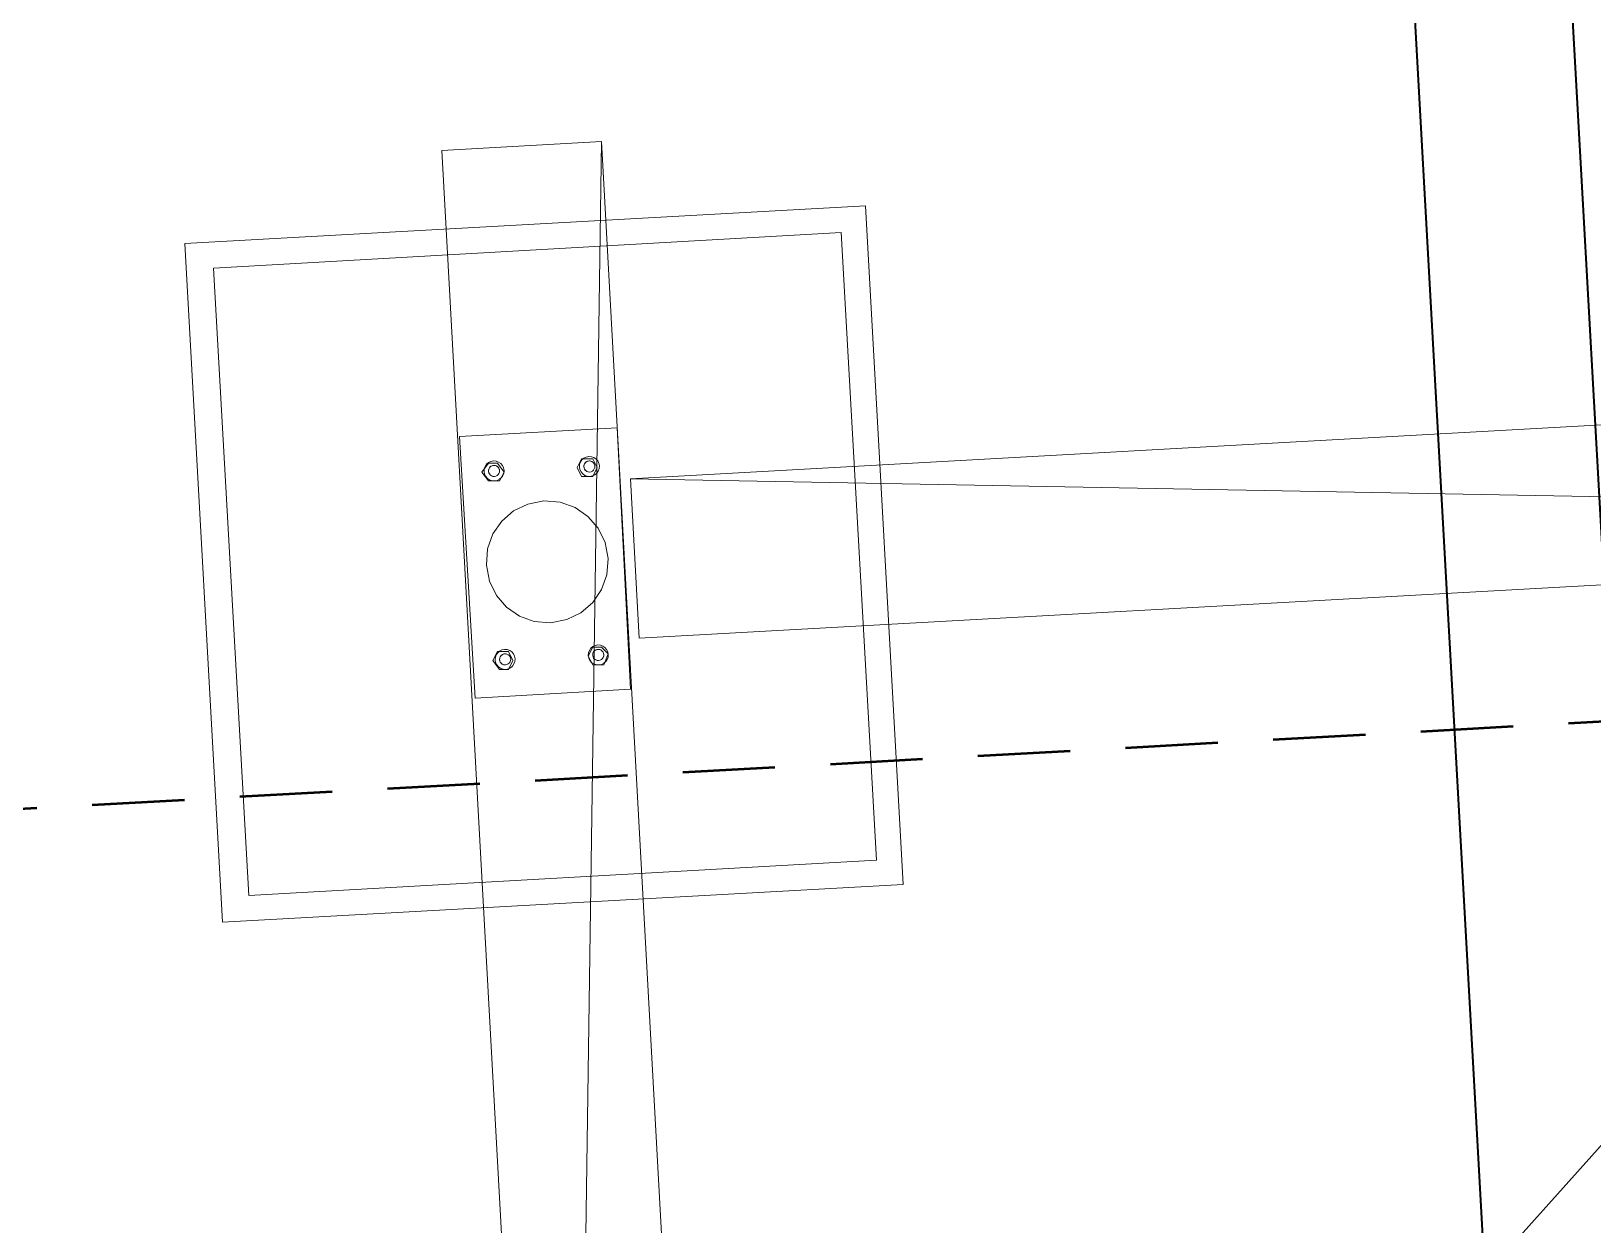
# Paper-space layout '01 Roof Support Layout' of a CAD drawing. Header units: millimetres. Extents: x 5 to 415, y 5 to 292.
# Drawn here: x 105.19 to 147.44, y 107.69 to 139.99 of the extents above; entities that cross this region are included whole.
import ezdxf

# ---------------------------------------------------------------- set-up
doc = ezdxf.new("R2010")
doc.units = ezdxf.units.MM
doc.linetypes.add('DASHED_REVIEW', pattern=[4, 2.5, -1.5])
for name, color, linetype in [('EMBEDDED_BEAMS', 7, 'Continuous'), ('EXISTING', 7, 'Continuous'), ('ROOF_MEMBERS', 7, 'Continuous')]:
    doc.layers.add(name, color=color, linetype=linetype)

# ---------------------------------------------------------------- blocks, each defined once
blk = doc.blocks.new('SHEET_01')
at = {"layer": 'EMBEDDED_BEAMS', "color": 7, "linetype": 'DASHED_REVIEW', "lineweight": 50}
blk.add_line((86.87, 117.95), (263.75, 127.73), dxfattribs=at)
at = {"layer": 'EXISTING', "color": 254, "linetype": 'Continuous', "lineweight": 13}
for p, q in [((120.62, 137), (116.3, 136.76)), ((116.3, 136.76), (120.62, 137)), ((119.72, 74.48), (120.62, 137)), ((120.62, 137), (124.04, 74.72)), ((116.3, 136.76), (119.72, 74.48)), ((119.72, 74.48), (116.3, 136.76)), ((109.34, 134.24), (127.76, 135.26)), ((127.76, 135.26), (128.78, 116.9)), ((110.12, 133.58), (127.1, 134.54)), ((127.1, 134.54), (128.06, 117.56)), ((110.36, 115.88), (109.34, 134.24)), ((111.08, 116.6), (110.12, 133.58)), ((179.78, 131.12), (121.4, 127.88)), ((121.4, 127.88), (179.78, 131.12)), ((116.78, 129.02), (121.04, 129.26)), ((117.2, 121.94), (116.78, 129.02)), ((121.04, 129.26), (121.4, 122.18)), ((120.204, 128.466), (120.141, 128.435)), ((120.275, 128.48), (120.204, 128.466)), ((120.347, 128.474), (120.275, 128.48)), ((120.413, 128.45), (120.347, 128.474)), ((120.47, 128.411), (120.413, 128.45)), ((117.56, 128.3), (117.38, 128.06)), ((117.38, 128.06), (117.56, 127.82)), ((117.446, 128.147), (117.44, 128.075)), ((117.44, 128.075), (117.454, 128.004)), ((117.47, 128.213), (117.446, 128.147)), ((117.509, 128.27), (117.47, 128.213)), ((117.561, 128.315), (117.509, 128.27)), ((117.8, 128.3), (117.56, 128.3)), ((117.566, 128.133), (117.56, 128.094)), ((117.563, 128.122), (117.56, 128.082)), ((117.56, 128.094), (117.564, 128.055)), ((117.56, 128.082), (117.568, 128.042)), ((117.624, 128.346), (117.561, 128.315)), ((117.576, 128.158), (117.563, 128.122)), ((117.564, 128.055), (117.578, 128.019)), ((117.583, 128.17), (117.566, 128.133)), ((117.568, 128.042), (117.585, 128.007)), ((117.598, 128.19), (117.576, 128.158)), ((117.578, 128.019), (117.6, 127.988)), ((117.608, 128.2), (117.583, 128.17)), ((117.627, 128.215), (117.598, 128.19)), ((117.639, 128.222), (117.608, 128.2)), ((117.695, 128.36), (117.624, 128.346)), ((117.662, 128.232), (117.627, 128.215)), ((117.675, 128.236), (117.639, 128.222)), ((117.702, 128.24), (117.662, 128.232)), ((117.714, 128.24), (117.675, 128.236)), ((117.767, 128.354), (117.695, 128.36)), ((117.742, 128.237), (117.702, 128.24)), ((117.753, 128.234), (117.714, 128.24)), ((117.778, 128.224), (117.742, 128.237)), ((117.79, 128.217), (117.753, 128.234)), ((117.833, 128.33), (117.767, 128.354)), ((117.81, 128.202), (117.778, 128.224)), ((117.82, 128.192), (117.79, 128.217)), ((117.8, 128.3), (117.98, 128.06)), ((117.835, 128.173), (117.81, 128.202)), ((117.842, 128.161), (117.82, 128.192)), ((117.822, 127.99), (117.844, 128.022)), ((117.89, 128.291), (117.833, 128.33)), ((117.852, 128.138), (117.835, 128.173)), ((117.856, 128.125), (117.842, 128.161)), ((117.844, 128.022), (117.857, 128.058)), ((117.86, 128.098), (117.852, 128.138)), ((117.854, 128.047), (117.86, 128.086)), ((117.86, 128.086), (117.856, 128.125)), ((117.857, 128.058), (117.86, 128.098)), ((117.98, 128.06), (117.86, 127.82)), ((117.935, 128.239), (117.89, 128.291)), ((117.966, 128.176), (117.935, 128.239)), ((117.95, 127.967), (117.974, 128.033)), ((117.98, 128.105), (117.966, 128.176)), ((117.974, 128.033), (117.98, 128.105)), ((120.08, 128.42), (119.96, 128.18)), ((119.96, 128.18), (120.08, 127.94)), ((120.026, 128.267), (120.02, 128.195)), ((120.02, 128.195), (120.034, 128.124)), ((120.05, 128.333), (120.026, 128.267)), ((120.034, 128.124), (120.065, 128.061)), ((120.089, 128.39), (120.05, 128.333)), ((120.065, 128.061), (120.11, 128.009)), ((120.38, 128.42), (120.08, 128.42)), ((120.141, 128.435), (120.089, 128.39)), ((120.146, 128.253), (120.14, 128.214)), ((120.143, 128.242), (120.14, 128.202)), ((120.14, 128.214), (120.144, 128.175)), ((120.14, 128.202), (120.148, 128.162)), ((120.156, 128.278), (120.143, 128.242)), ((120.144, 128.175), (120.158, 128.139)), ((120.163, 128.29), (120.146, 128.253)), ((120.148, 128.162), (120.165, 128.127)), ((120.178, 128.31), (120.156, 128.278)), ((120.158, 128.139), (120.18, 128.108)), ((120.188, 128.32), (120.163, 128.29)), ((120.165, 128.127), (120.19, 128.098)), ((120.207, 128.335), (120.178, 128.31)), ((120.18, 128.108), (120.21, 128.083)), ((120.219, 128.342), (120.188, 128.32)), ((120.19, 128.098), (120.222, 128.076)), ((120.242, 128.352), (120.207, 128.335)), ((120.21, 128.083), (120.247, 128.066)), ((120.255, 128.356), (120.219, 128.342)), ((120.222, 128.076), (120.258, 128.063)), ((120.282, 128.36), (120.242, 128.352)), ((120.294, 128.36), (120.255, 128.356)), ((120.258, 128.063), (120.298, 128.06)), ((120.322, 128.357), (120.282, 128.36)), ((120.333, 128.354), (120.294, 128.36)), ((120.298, 128.06), (120.338, 128.068)), ((120.358, 128.344), (120.322, 128.357)), ((120.37, 128.337), (120.333, 128.354)), ((120.338, 128.068), (120.373, 128.085)), ((120.39, 128.322), (120.358, 128.344)), ((120.4, 128.312), (120.37, 128.337)), ((120.373, 128.085), (120.402, 128.11)), ((120.38, 128.42), (120.5, 128.18)), ((120.5, 128.18), (120.38, 127.94)), ((120.415, 128.293), (120.39, 128.322)), ((120.422, 128.281), (120.4, 128.312)), ((120.402, 128.11), (120.423, 128.142)), ((120.432, 128.258), (120.415, 128.293)), ((120.436, 128.245), (120.422, 128.281)), ((120.423, 128.142), (120.437, 128.178)), ((120.44, 128.218), (120.432, 128.258)), ((120.434, 128.167), (120.44, 128.206)), ((120.44, 128.206), (120.436, 128.245)), ((120.437, 128.178), (120.44, 128.218)), ((120.439, 127.985), (120.491, 128.03)), ((120.515, 128.359), (120.47, 128.411)), ((120.491, 128.03), (120.53, 128.087)), ((120.546, 128.296), (120.515, 128.359)), ((120.53, 128.087), (120.554, 128.153)), ((120.56, 128.225), (120.546, 128.296)), ((120.554, 128.153), (120.56, 128.225)), ((117.454, 128.004), (117.485, 127.941)), ((117.485, 127.941), (117.53, 127.889)), ((117.53, 127.889), (117.587, 127.85)), ((117.86, 127.82), (117.56, 127.82)), ((117.585, 128.007), (117.61, 127.978)), ((117.587, 127.85), (117.653, 127.826)), ((117.6, 127.988), (117.63, 127.963)), ((117.61, 127.978), (117.642, 127.956)), ((117.63, 127.963), (117.667, 127.946)), ((117.642, 127.956), (117.678, 127.943)), ((117.653, 127.826), (117.725, 127.82)), ((117.678, 127.943), (117.718, 127.94)), ((117.718, 127.94), (117.758, 127.948)), ((117.725, 127.82), (117.796, 127.834)), ((117.758, 127.948), (117.793, 127.965)), ((117.793, 127.965), (117.822, 127.99)), ((117.796, 127.834), (117.859, 127.865)), ((117.859, 127.865), (117.911, 127.91)), ((117.911, 127.91), (117.95, 127.967)), ((120.38, 127.94), (120.08, 127.94)), ((120.11, 128.009), (120.167, 127.97)), ((120.167, 127.97), (120.233, 127.946)), ((120.233, 127.946), (120.305, 127.94)), ((120.305, 127.94), (120.376, 127.954)), ((120.376, 127.954), (120.439, 127.985)), ((121.64, 123.56), (121.4, 127.88)), ((121.4, 127.88), (180.02, 126.8)), ((118.624, 127.194), (118.24, 127.006)), ((119.059, 127.277), (118.624, 127.194)), ((119.5, 127.243), (119.059, 127.277)), ((119.903, 127.099), (119.5, 127.243)), ((118.24, 127.006), (117.92, 126.73)), ((120.25, 126.86), (119.903, 127.099)), ((120.526, 126.54), (120.25, 126.86)), ((180.02, 126.8), (121.64, 123.56)), ((117.681, 126.383), (117.537, 125.98)), ((117.92, 126.73), (117.681, 126.383)), ((120.714, 126.156), (120.526, 126.54)), ((117.537, 125.98), (117.503, 125.539)), ((120.797, 125.721), (120.714, 126.156)), ((117.503, 125.539), (117.586, 125.104)), ((120.763, 125.28), (120.797, 125.721)), ((161.66, 125.48), (123.86, 83.24)), ((123.86, 83.24), (161.66, 125.48)), ((117.586, 125.104), (117.774, 124.72)), ((120.619, 124.877), (120.763, 125.28)), ((117.774, 124.72), (118.05, 124.4)), ((120.38, 124.53), (120.619, 124.877)), ((118.05, 124.4), (118.397, 124.161)), ((119.676, 124.066), (120.06, 124.254)), ((120.06, 124.254), (120.38, 124.53)), ((118.397, 124.161), (118.8, 124.017)), ((118.8, 124.017), (119.241, 123.983)), ((119.241, 123.983), (119.676, 124.066)), ((120.515, 123.38), (120.444, 123.366)), ((120.587, 123.374), (120.515, 123.38)), ((120.653, 123.35), (120.587, 123.374)), ((117.8, 123.2), (117.68, 122.96)), ((117.68, 122.96), (117.86, 122.72)), ((117.746, 123.047), (117.74, 122.975)), ((117.74, 122.975), (117.754, 122.904)), ((117.77, 123.113), (117.746, 123.047)), ((117.809, 123.17), (117.77, 123.113)), ((118.1, 123.2), (117.8, 123.2)), ((117.861, 123.215), (117.809, 123.17)), ((117.866, 123.033), (117.86, 122.994)), ((117.863, 123.022), (117.86, 122.982)), ((117.86, 122.994), (117.864, 122.955)), ((117.86, 122.982), (117.868, 122.942)), ((117.924, 123.246), (117.861, 123.215)), ((117.876, 123.058), (117.863, 123.022)), ((117.864, 122.955), (117.878, 122.919)), ((117.883, 123.07), (117.866, 123.033)), ((117.898, 123.09), (117.876, 123.058)), ((117.908, 123.1), (117.883, 123.07)), ((117.927, 123.115), (117.898, 123.09)), ((117.939, 123.122), (117.908, 123.1)), ((117.995, 123.26), (117.924, 123.246)), ((117.962, 123.132), (117.927, 123.115)), ((117.975, 123.136), (117.939, 123.122)), ((118.002, 123.14), (117.962, 123.132)), ((118.014, 123.14), (117.975, 123.136)), ((118.067, 123.254), (117.995, 123.26)), ((118.042, 123.137), (118.002, 123.14)), ((118.053, 123.134), (118.014, 123.14)), ((118.078, 123.124), (118.042, 123.137)), ((118.09, 123.117), (118.053, 123.134)), ((118.133, 123.23), (118.067, 123.254)), ((118.11, 123.102), (118.078, 123.124)), ((118.12, 123.092), (118.09, 123.117)), ((118.1, 123.2), (118.22, 122.96)), ((118.22, 122.96), (118.1, 122.72)), ((118.135, 123.073), (118.11, 123.102)), ((118.142, 123.061), (118.12, 123.092)), ((118.19, 123.191), (118.133, 123.23)), ((118.152, 123.038), (118.135, 123.073)), ((118.156, 123.025), (118.142, 123.061)), ((118.143, 122.922), (118.157, 122.958)), ((118.16, 122.998), (118.152, 123.038)), ((118.154, 122.947), (118.16, 122.986)), ((118.16, 122.986), (118.156, 123.025)), ((118.157, 122.958), (118.16, 122.998)), ((118.235, 123.139), (118.19, 123.191)), ((118.266, 123.076), (118.235, 123.139)), ((118.28, 123.005), (118.266, 123.076)), ((118.274, 122.933), (118.28, 123.005)), ((120.38, 123.32), (120.26, 123.08)), ((120.266, 123.167), (120.26, 123.095)), ((120.26, 123.095), (120.274, 123.024)), ((120.26, 123.08), (120.38, 122.84)), ((120.29, 123.233), (120.266, 123.167)), ((120.274, 123.024), (120.305, 122.961)), ((120.329, 123.29), (120.29, 123.233)), ((120.305, 122.961), (120.35, 122.909)), ((120.381, 123.335), (120.329, 123.29)), ((120.62, 123.32), (120.38, 123.32)), ((120.386, 123.153), (120.38, 123.114)), ((120.383, 123.142), (120.38, 123.102)), ((120.38, 123.114), (120.384, 123.075)), ((120.38, 123.102), (120.388, 123.062)), ((120.444, 123.366), (120.381, 123.335)), ((120.396, 123.178), (120.383, 123.142)), ((120.384, 123.075), (120.398, 123.039)), ((120.403, 123.19), (120.386, 123.153)), ((120.388, 123.062), (120.405, 123.027)), ((120.418, 123.21), (120.396, 123.178)), ((120.398, 123.039), (120.42, 123.008)), ((120.428, 123.22), (120.403, 123.19)), ((120.405, 123.027), (120.43, 122.998)), ((120.447, 123.235), (120.418, 123.21)), ((120.42, 123.008), (120.45, 122.983)), ((120.459, 123.242), (120.428, 123.22)), ((120.43, 122.998), (120.462, 122.976)), ((120.482, 123.252), (120.447, 123.235)), ((120.45, 122.983), (120.487, 122.966)), ((120.495, 123.256), (120.459, 123.242)), ((120.462, 122.976), (120.498, 122.963)), ((120.522, 123.26), (120.482, 123.252)), ((120.534, 123.26), (120.495, 123.256)), ((120.498, 122.963), (120.538, 122.96)), ((120.562, 123.257), (120.522, 123.26)), ((120.573, 123.254), (120.534, 123.26)), ((120.538, 122.96), (120.578, 122.968)), ((120.598, 123.244), (120.562, 123.257)), ((120.61, 123.237), (120.573, 123.254)), ((120.578, 122.968), (120.613, 122.985)), ((120.63, 123.222), (120.598, 123.244)), ((120.64, 123.212), (120.61, 123.237)), ((120.613, 122.985), (120.642, 123.01)), ((120.62, 123.32), (120.8, 123.14)), ((120.655, 123.193), (120.63, 123.222)), ((120.662, 123.181), (120.64, 123.212)), ((120.642, 123.01), (120.664, 123.042)), ((120.71, 123.311), (120.653, 123.35)), ((120.672, 123.158), (120.655, 123.193)), ((120.676, 123.145), (120.662, 123.181)), ((120.664, 123.042), (120.677, 123.078)), ((120.68, 123.118), (120.672, 123.158)), ((120.674, 123.067), (120.68, 123.106)), ((120.68, 123.106), (120.676, 123.145)), ((120.677, 123.078), (120.68, 123.118)), ((120.8, 123.14), (120.68, 122.84)), ((120.755, 123.259), (120.71, 123.311)), ((120.731, 122.93), (120.77, 122.987)), ((120.786, 123.196), (120.755, 123.259)), ((120.77, 122.987), (120.794, 123.053)), ((120.8, 123.125), (120.786, 123.196)), ((120.794, 123.053), (120.8, 123.125)), ((117.754, 122.904), (117.785, 122.841)), ((117.785, 122.841), (117.83, 122.789)), ((117.83, 122.789), (117.887, 122.75)), ((118.1, 122.72), (117.86, 122.72)), ((117.868, 122.942), (117.885, 122.907)), ((117.878, 122.919), (117.9, 122.888)), ((117.885, 122.907), (117.91, 122.878)), ((117.887, 122.75), (117.953, 122.726)), ((117.9, 122.888), (117.93, 122.863)), ((117.91, 122.878), (117.942, 122.856)), ((117.93, 122.863), (117.967, 122.846)), ((117.942, 122.856), (117.978, 122.843)), ((117.953, 122.726), (118.025, 122.72)), ((117.978, 122.843), (118.018, 122.84)), ((118.018, 122.84), (118.058, 122.848)), ((118.025, 122.72), (118.096, 122.734)), ((118.058, 122.848), (118.093, 122.865)), ((118.093, 122.865), (118.122, 122.89)), ((118.096, 122.734), (118.159, 122.765)), ((118.122, 122.89), (118.143, 122.922)), ((118.159, 122.765), (118.211, 122.81)), ((118.211, 122.81), (118.25, 122.867)), ((118.25, 122.867), (118.274, 122.933)), ((120.35, 122.909), (120.407, 122.87)), ((120.68, 122.84), (120.38, 122.84)), ((120.407, 122.87), (120.473, 122.846)), ((120.473, 122.846), (120.545, 122.84)), ((120.545, 122.84), (120.616, 122.854)), ((120.616, 122.854), (120.679, 122.885)), ((120.679, 122.885), (120.731, 122.93)), ((121.4, 122.18), (117.2, 121.94)), ((128.06, 117.56), (111.08, 116.6)), ((128.78, 116.9), (110.36, 115.88))]:
    blk.add_line(p, q, dxfattribs=at)
at = {"layer": 'ROOF_MEMBERS', "color": 7, "linetype": 'Continuous', "lineweight": 35}
for p, q in [((147.394, 54.762), (137.554, 231.642)), ((151.646, 54.998), (141.806, 231.878))]:
    blk.add_line(p, q, dxfattribs=at)

psp = doc.layouts.new('01 Roof Support Layout')

# ---------------------------------------------------------------- block references
psp.add_blockref('SHEET_01', (0, 0))

doc.saveas('drawing.dxf')
